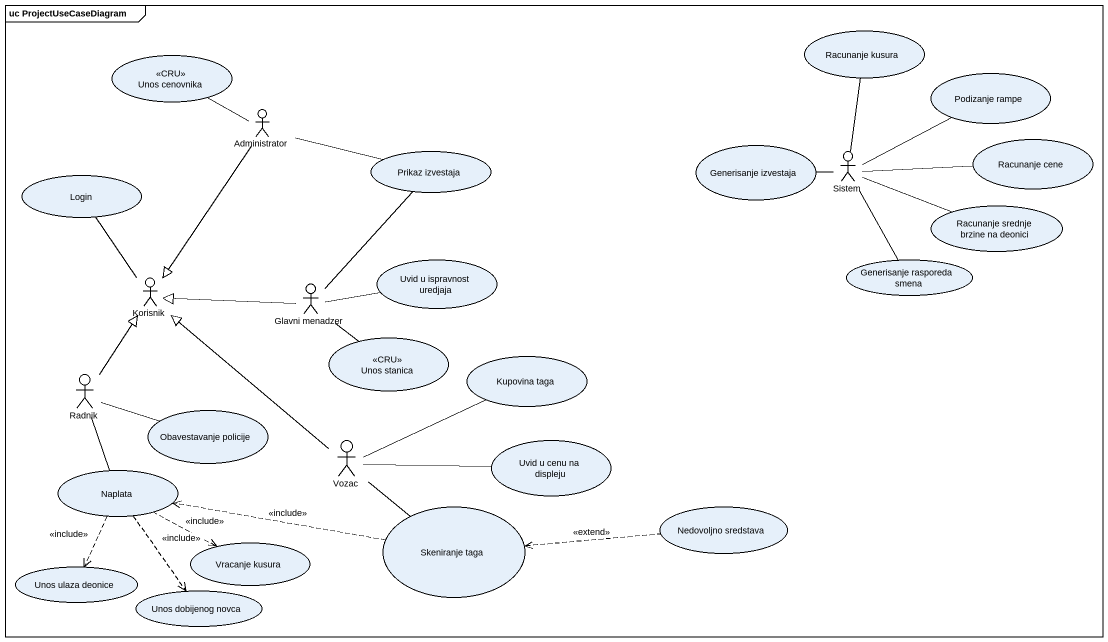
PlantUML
@startuml
mainframe uc ProjectUseCaseDiagram
usecase "Unos cenovnika" as Unos_cenovnika <<CRU>>
usecase "Racunanje kusura" as Racunanje_kusura
usecase "Podizanje rampe" as Podizanje_rampe
actor Administrator
usecase "Racunanje cene" as Racunanje_cene
usecase Login
usecase "Prikaz izvestaja" as Prikaz_izvestaja
usecase "Generisanje izvestaja" as Generisanje_izvestaja
actor Sistem
usecase "Racunanje srednje brzine na deonici" as Racunanje_srednje_brzine_na
actor Korisnik
actor "Glavni menadzer" as Glavni_menadzer
usecase "Uvid u ispravnost uredjaja" as Uvid_u_ispravnost_uredjaja
usecase "Generisanje rasporeda smena" as Generisanje_rasporeda_smena
actor Radnik
usecase "Unos stanica" as Unos_stanica <<CRU>>
usecase "Kupovina taga" as Kupovina_taga
usecase "Obavestavanje policije" as Obavestavanje_policije
actor Vozac
usecase "Uvid u cenu na displeju" as Uvid_u_cenu_na_displeju
usecase Naplata
usecase "Skeniranje taga" as Skeniranje_taga
usecase "Nedovoljno sredstava" as Nedovoljno_sredstava
usecase "Unos ulaza deonice" as Unos_ulaza_deonice
usecase "Vracanje kusura" as Vracanje_kusura
usecase "Unos dobijenog novca" as Unos_dobijenog_novca
Administrator -left- Unos_cenovnika
Administrator -right- Prikaz_izvestaja
Administrator --|> Korisnik
Sistem -up- Racunanje_kusura
Sistem -right- Podizanje_rampe
Sistem -right- Racunanje_cene
Sistem -left- Generisanje_izvestaja
Sistem -right- Racunanje_srednje_brzine_na
Sistem -- Generisanje_rasporeda_smena
Korisnik -up- Login
Glavni_menadzer -up- Prikaz_izvestaja
Glavni_menadzer -left-|> Korisnik
Glavni_menadzer -right- Uvid_u_ispravnost_uredjaja
Glavni_menadzer -- Unos_stanica
Radnik -up-|> Korisnik
Radnik -right- Obavestavanje_policije
Radnik -- Naplata
Vozac -up-|> Korisnik
Vozac -right- Kupovina_taga
Vozac -right- Uvid_u_cenu_na_displeju
Vozac -- Skeniranje_taga
Naplata ..> Unos_ulaza_deonice : <<include>>
Naplata .right.> Vracanje_kusura : <<include>>
Naplata ..> Unos_dobijenog_novca : <<include>>
Skeniranje_taga .left.> Naplata : <<include>>
Nedovoljno_sredstava .left.> Skeniranje_taga : <<extend>>
@enduml
